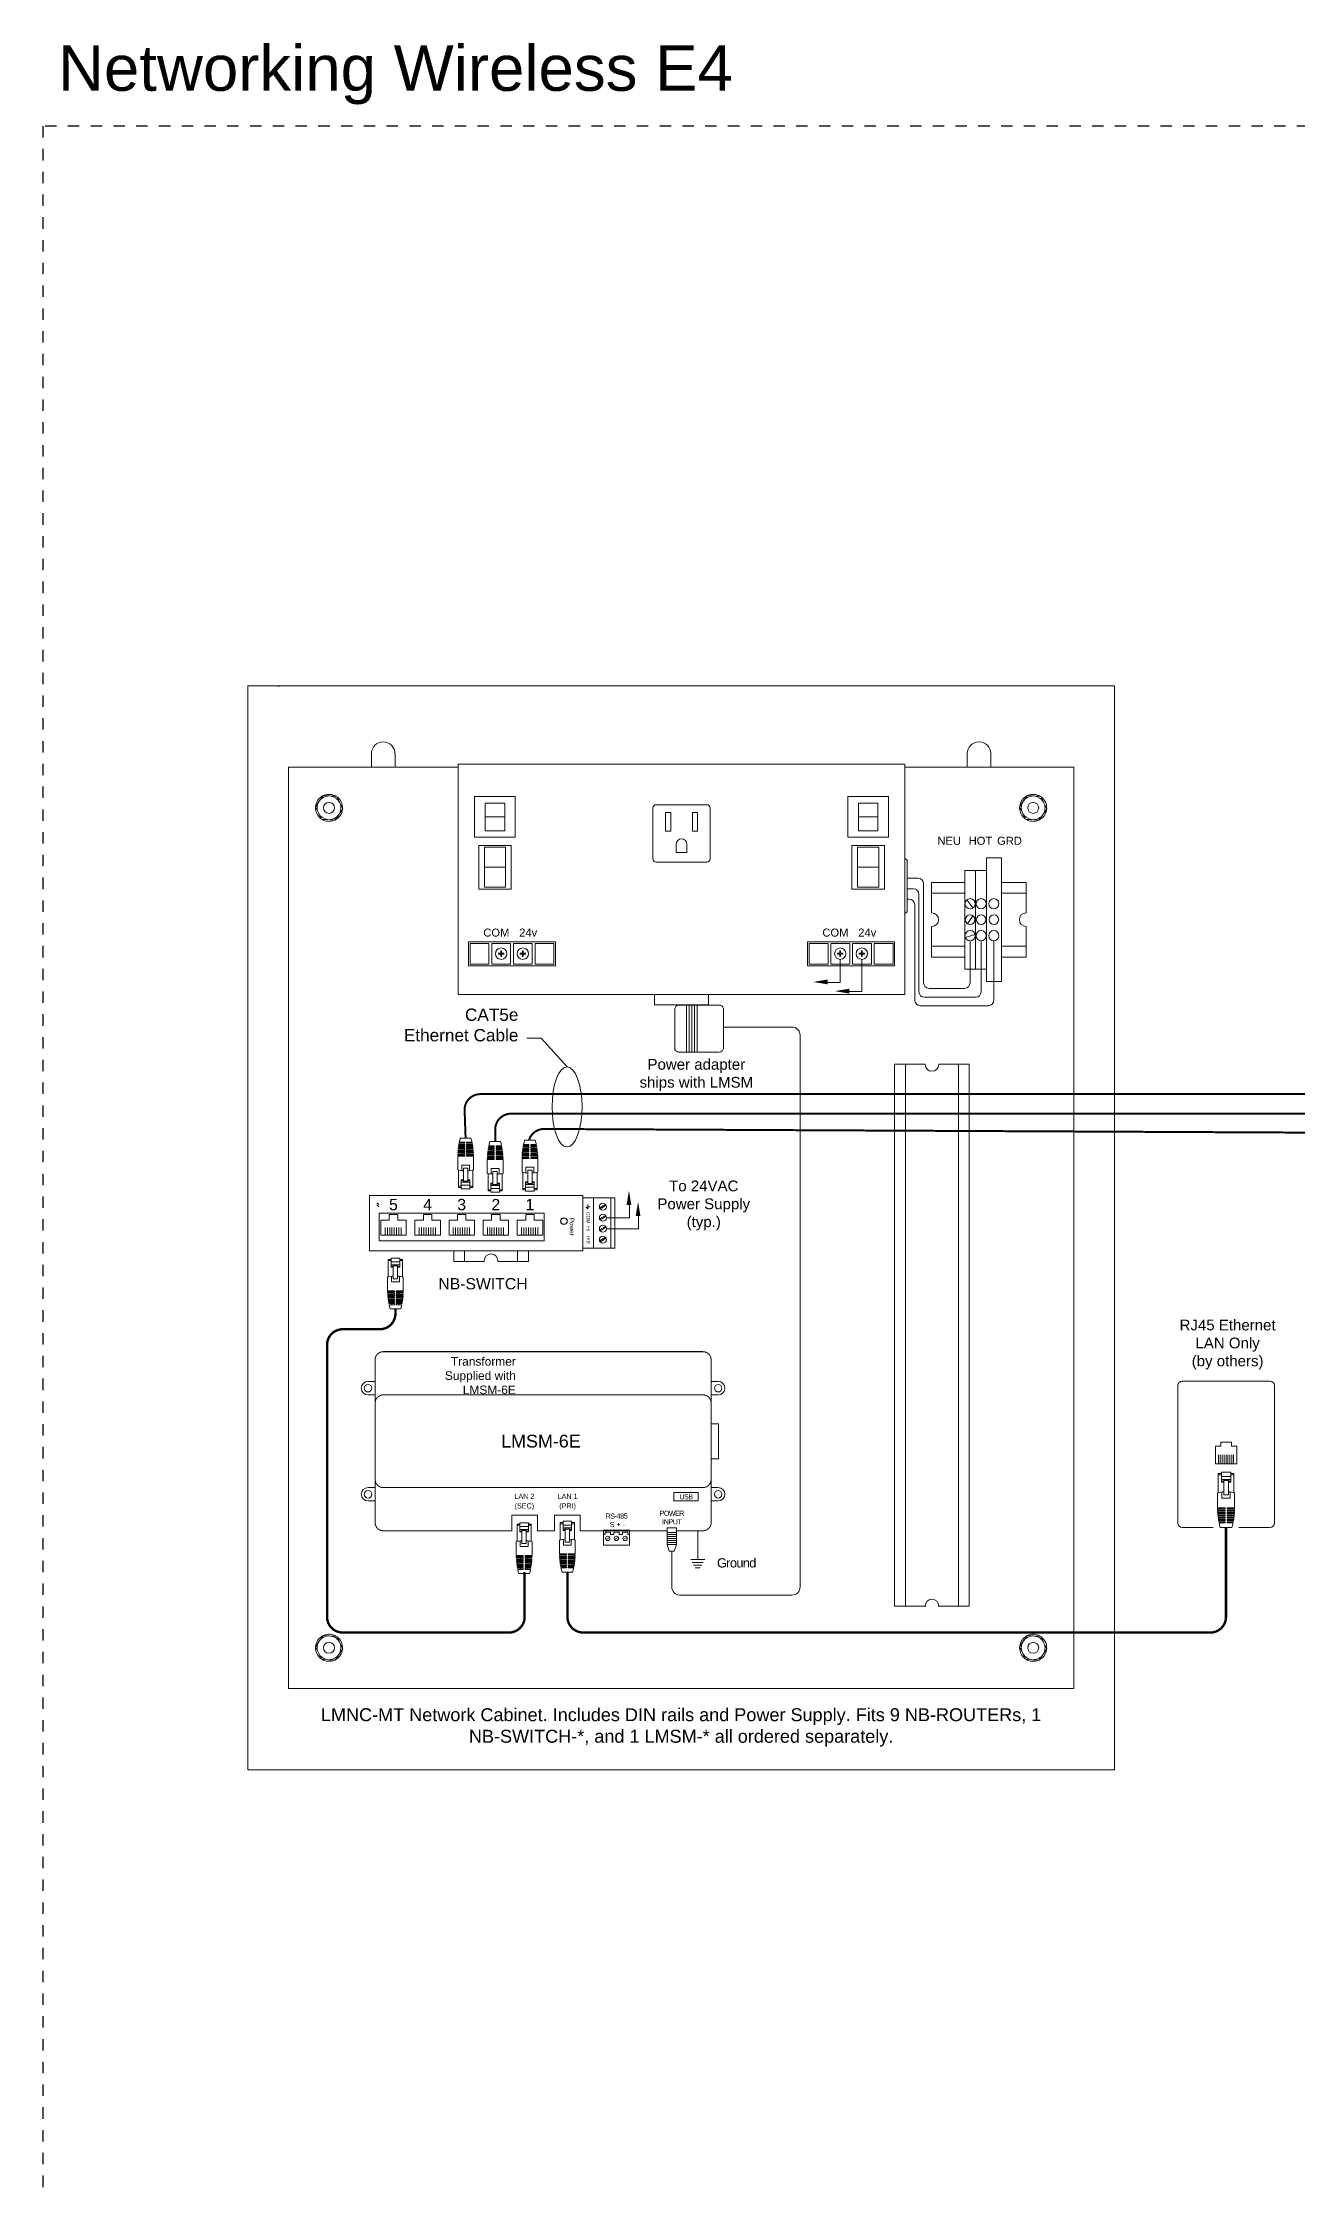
# Model space of a CAD drawing. Header units: inches. Extents: x -60 to 2005, y -577 to 104.
# Drawn here: x 688.56 to 716.12, y -241.72 to -194.7 of the extents above; entities that cross this region are included whole.
import ezdxf

# ---------------------------------------------------------------- set-up
doc = ezdxf.new("R2010")
doc.units = ezdxf.units.IN
doc.header["$MEASUREMENT"] = 0
doc.linetypes.add('Demo', pattern=[0.5, 0.25, -0.25])
doc.linetypes.add('SLD-Solid', pattern=[0])
doc.layers.get('0').update_dxf_attribs({"lineweight": 5})
for name, color, linetype, lineweight in [('PANEL', 7, 'Continuous', 0), ('WATTSTOPPER', 160, 'Continuous', 5), ('WS_DETAIL', 7, 'Continuous', 5), ('WS_LowVoltage', 6, 'Continuous', 5)]:
    doc.layers.add(name, color=color, linetype=linetype, lineweight=lineweight)
doc.layers.add('PS Borders', color=40, linetype='Demo', lineweight=5, plot=False)
doc.styles.add('ARIAL', font='arial.ttf')

# ---------------------------------------------------------------- blocks, each defined once
blk = doc.blocks.new('A$C756910A1')
at = {"layer": 'WS_DETAIL'}
for p, q in [((0.15, 6.6), (0.15, 10.17)), ((0.15, 10.17), (0.73, 10.17)), ((0.73, 9.92), (0.15, 9.92)), ((0.73, 10.43), (0.73, 8.56)), ((0.73, 10.43), (2.51, 10.43)), ((2.51, 9.66), (0.73, 9.66)), ((2.51, 9.06), (0.73, 9.06)), ((0.73, 8.74), (1.17, 8.74)), ((0.73, 8.56), (1.17, 8.56)), ((1.17, 6.17), (1.17, 9.06)), ((1.17, 8.85), (2.06, 8.85)), ((2.06, 6.17), (2.06, 9.06)), ((2.06, 8.74), (2.51, 8.74)), ((2.51, 8.56), (2.06, 8.56)), ((2.51, 10.43), (2.51, 8.56)), ((3.08, 10.17), (2.51, 10.17)), ((3.08, 9.92), (2.51, 9.92)), ((3.08, 6.6), (3.08, 10.17)), ((0, 6.56), (0, 3.73)), ((0.81, 6.7), (0.81, 5.55)), ((0.81, 5.55), (2.42, 5.55)), ((1.17, 6.17), (2.06, 6.17)), ((2.42, 6.7), (2.42, 5.55)), ((3.23, 6.56), (3.23, 3.73)), ((0, 3.73), (1.43, 3.73)), ((0, 3.51), (1.43, 3.51)), ((0.01, 3.29), (1.43, 3.29)), ((0.02, 3.06), (1.43, 3.06)), ((0.03, 2.84), (1.43, 2.84)), ((0.05, 2.62), (1.43, 2.62)), ((0.07, 2.4), (1.43, 2.4)), ((0.09, 2.18), (1.43, 2.18)), ((0.12, 1.96), (1.43, 1.96)), ((0.15, 1.74), (1.43, 1.74)), ((0.18, 1.52), (1.43, 1.52)), ((0.22, 1.3), (1.43, 1.3)), ((0.26, 1.08), (1.43, 1.08)), ((0.31, 0.86), (1.43, 0.86)), ((0.89, 3.73), (0.89, 3.51)), ((0.89, 3.29), (0.89, 3.06)), ((0.89, 2.84), (0.89, 2.62)), ((0.89, 2.4), (0.89, 2.18)), ((0.89, 1.96), (0.89, 1.74)), ((0.89, 1.52), (0.89, 1.3)), ((0.89, 1.08), (0.89, 0.86)), ((1.43, 3.51), (1.43, 3.73)), ((1.43, 3.06), (1.43, 3.29)), ((1.43, 2.62), (1.43, 2.84)), ((1.43, 2.18), (1.43, 2.4)), ((1.43, 1.74), (1.43, 1.96)), ((1.43, 1.3), (1.43, 1.52)), ((1.43, 0.86), (1.43, 1.08)), ((1.8, 3.73), (3.23, 3.73)), ((1.8, 3.51), (1.8, 3.73)), ((1.8, 3.51), (3.23, 3.51)), ((1.8, 3.29), (3.23, 3.29)), ((1.8, 3.06), (1.8, 3.29)), ((1.8, 3.06), (3.22, 3.06)), ((1.8, 2.84), (3.2, 2.84)), ((1.8, 2.62), (1.8, 2.84)), ((1.8, 2.62), (3.19, 2.62)), ((1.8, 2.4), (3.17, 2.4)), ((1.8, 2.18), (1.8, 2.4)), ((1.8, 2.18), (3.14, 2.18)), ((1.8, 1.96), (3.12, 1.96)), ((1.8, 1.74), (1.8, 1.96)), ((1.8, 1.74), (3.09, 1.74)), ((1.8, 1.52), (3.05, 1.52)), ((1.8, 1.3), (1.8, 1.52)), ((1.8, 1.3), (3.01, 1.3)), ((1.8, 1.08), (2.97, 1.08)), ((1.8, 0.86), (1.8, 1.08)), ((1.8, 0.86), (2.92, 0.86)), ((2.34, 3.73), (2.34, 3.51)), ((2.34, 3.29), (2.34, 3.06)), ((2.34, 2.84), (2.34, 2.62)), ((2.34, 2.4), (2.34, 2.18)), ((2.34, 1.96), (2.34, 1.74)), ((2.34, 1.52), (2.34, 1.3)), ((2.34, 1.08), (2.34, 0.86)), ((2.69, 0), (0.52, 0))]:
    blk.add_line(p, q, dxfattribs=at)
for centre, radius, start, end in [((1.62, -0.58), 7.33, 93.502, 102.7411), ((1.62, -0.58), 7.33, 77.2589, 86.498), ((13.49, 3.73), 13.49, 180.937, 181.8742), ((13.49, 3.73), 13.49, 182.8119, 183.7504), ((13.49, 3.73), 13.49, 184.6899, 185.6307), ((13.49, 3.73), 13.49, 186.573, 187.5171), ((13.49, 3.73), 13.49, 188.4632, 189.4117), ((13.49, 3.73), 13.49, 190.3627, 191.3167), ((13.49, 3.73), 13.49, 192.2739, 196.0379), ((-10.25, 3.73), 13.49, 343.9621, 347.7261), ((-10.25, 3.73), 13.49, 348.6833, 349.6373), ((-10.25, 3.73), 13.49, 350.5883, 351.5368), ((-10.25, 3.73), 13.49, 352.4829, 353.427), ((-10.25, 3.73), 13.49, 354.3693, 355.3101), ((-10.25, 3.73), 13.49, 356.2496, 357.1881), ((-10.25, 3.73), 13.49, 358.1258, 359.063)]:
    blk.add_arc(centre, radius, start, end, dxfattribs=at)
blk = doc.blocks.new('A$C668E45B7')
for p, q in [((0, 0.372), (0, 0)), ((0.307, 0.372), (0, 0.372)), ((0.307, 0.372), (0, 0.372)), ((0, 0.318), (0.155, 0.318)), ((0, 0.285), (0.155, 0.285)), ((0, 0.252), (0.155, 0.252)), ((0, 0.219), (0.155, 0.219)), ((0, 0.186), (0.155, 0.186)), ((0, 0.153), (0.155, 0.153)), ((0, 0.119), (0.155, 0.119)), ((0, 0.086), (0.155, 0.086)), ((0, 0.053), (0.155, 0.053)), ((0.307, 0.279), (0.307, 0.372)), ((0.307, 0.279), (0.372, 0.279)), ((0.307, 0.279), (0.372, 0.279)), ((0.307, 0), (0.307, 0.093)), ((0.372, 0.093), (0.307, 0.093)), ((0.372, 0.093), (0.307, 0.093)), ((0.372, 0.279), (0.372, 0.093)), ((0.372, 0.279), (0.372, 0.093)), ((0.307, 0), (0, 0))]:
    blk.add_line(p, q)
blk = doc.blocks.new('A$C6FC61A6A')
for p, q in [((1.29, 2.45), (0, 2.45)), ((1.29, 0), (0, 0))]:
    blk.add_line(p, q)
blk.add_circle((1.29, 1.23), 0.691)
blk.add_arc((1.29, 1.23), 1.23, 270, 90)
blk = doc.blocks.new('NB-SWITCH Horz')
at = {"color": 7, "linetype": 'SLD-Solid', "lineweight": 15}
for p, q in [((0, 9.74), (0, 0)), ((37.48, 9.74), (0, 9.74)), ((37.48, 0), (37.48, 9.74)), ((37.48, 0.47), (37.48, 9.28)), ((1.99, 2.76), (1.99, 5.38)), ((1.99, 5.38), (3.48, 5.38)), ((3.48, 5.38), (3.48, 6.4)), ((3.48, 6.4), (4.98, 6.4)), ((4.98, 6.4), (4.98, 5.38)), ((4.98, 5.38), (6.47, 5.38)), ((6.47, 5.38), (6.47, 2.76)), ((7.99, 2.76), (7.99, 5.38)), ((7.99, 5.38), (9.48, 5.38)), ((9.48, 5.38), (9.48, 6.4)), ((9.48, 6.4), (10.98, 6.4)), ((10.98, 6.4), (10.98, 5.38)), ((10.98, 5.38), (12.47, 5.38)), ((12.47, 5.38), (12.47, 2.76)), ((13.99, 2.76), (13.99, 5.38)), ((13.99, 5.38), (15.48, 5.38)), ((15.48, 5.38), (15.48, 6.4)), ((15.48, 6.4), (16.97, 6.4)), ((16.97, 6.4), (16.97, 5.38)), ((16.97, 5.38), (18.46, 5.38)), ((18.46, 5.38), (18.46, 2.76)), ((19.98, 2.76), (19.98, 5.38)), ((19.98, 5.38), (21.47, 5.38)), ((21.47, 5.38), (21.47, 6.4)), ((21.47, 6.4), (22.97, 6.4)), ((22.97, 6.4), (22.97, 5.38)), ((22.97, 5.38), (24.46, 5.38)), ((24.46, 5.38), (24.46, 2.76)), ((25.98, 2.76), (25.98, 5.38)), ((25.98, 5.38), (27.47, 5.38)), ((27.47, 5.38), (27.47, 6.4)), ((27.47, 6.4), (28.97, 6.4)), ((28.97, 6.4), (28.97, 5.38)), ((28.97, 5.38), (30.46, 5.38)), ((30.46, 5.38), (30.46, 2.76)), ((0, 0), (37.48, 0)), ((6.47, 2.76), (1.99, 2.76)), ((12.47, 2.76), (7.99, 2.76)), ((18.46, 2.76), (13.99, 2.76)), ((24.46, 2.76), (19.98, 2.76)), ((30.46, 2.76), (25.98, 2.76))]:
    blk.add_line(p, q, dxfattribs=at)
for p, q in [((1.63, 8.13), (1.29, 8.47)), ((1.63, 7.76), (1.29, 8.1)), ((37.48, 9.3), (43.14, 9.3)), ((38.36, 7.39), (38.02, 7.73)), ((38.36, 8.13), (38.36, 7.39)), ((38.36, 7.76), (38.82, 7.76)), ((39.36, 9.3), (39.36, 0.44)), ((41.49, 8.17), (40.45, 7.53)), ((41.59, 8.02), (40.55, 7.37)), ((42.44, 9.3), (42.44, 0.44)), ((43.14, 9.3), (43.14, 0.44)), ((2.74, 2.76), (2.74, 4.13)), ((3.15, 2.76), (3.15, 4.13)), ((3.56, 2.76), (3.56, 4.13)), ((3.96, 2.76), (3.96, 4.13)), ((4.37, 2.76), (4.37, 4.13)), ((4.78, 2.76), (4.78, 4.13)), ((5.18, 2.76), (5.18, 4.13)), ((5.59, 2.76), (5.59, 4.13)), ((8.74, 2.76), (8.74, 4.13)), ((9.15, 2.76), (9.15, 4.13)), ((9.55, 2.76), (9.55, 4.13)), ((9.96, 2.76), (9.96, 4.13)), ((10.37, 2.76), (10.37, 4.13)), ((10.77, 2.76), (10.77, 4.13)), ((11.18, 2.76), (11.18, 4.13)), ((11.59, 2.76), (11.59, 4.13)), ((14.73, 2.76), (14.73, 4.13)), ((15.14, 2.76), (15.14, 4.13)), ((15.55, 2.76), (15.55, 4.13)), ((15.96, 2.76), (15.96, 4.13)), ((16.36, 2.76), (16.36, 4.13)), ((16.77, 2.76), (16.77, 4.13)), ((17.18, 2.76), (17.18, 4.13)), ((17.58, 2.76), (17.58, 4.13)), ((20.73, 2.76), (20.73, 4.13)), ((21.14, 2.76), (21.14, 4.13)), ((21.54, 2.76), (21.54, 4.13)), ((21.95, 2.76), (21.95, 4.13)), ((22.36, 2.76), (22.36, 4.13)), ((22.77, 2.76), (22.77, 4.13)), ((23.17, 2.76), (23.17, 4.13)), ((23.58, 2.76), (23.58, 4.13)), ((26.73, 2.76), (26.73, 4.13)), ((27.13, 2.76), (27.13, 4.13)), ((27.54, 2.76), (27.54, 4.13)), ((27.95, 2.76), (27.95, 4.13)), ((28.36, 2.76), (28.36, 4.13)), ((28.76, 2.76), (28.76, 4.13)), ((29.17, 2.76), (29.17, 4.13)), ((29.58, 2.76), (29.58, 4.13)), ((41.49, 6.25), (40.45, 5.61)), ((41.49, 4.32), (40.45, 3.68)), ((41.59, 6.09), (40.55, 5.44)), ((41.59, 4.17), (40.55, 3.52)), ((37.48, 0.47), (43.14, 0.47)), ((41.49, 2.4), (40.45, 1.76)), ((41.59, 2.24), (40.55, 1.59))]:
    blk.add_line(p, q)
blk.add_lwpolyline([(1.72, 6.61), (30.73, 6.61), (30.73, 1.77), (1.72, 1.77)], close=True)
for centre in [(41.03, 7.76), (41.03, 5.83), (41.03, 3.91), (41.03, 1.98)]:
    blk.add_circle(centre, 0.617)
for radius in [0.6, 0.553]:
    blk.add_circle((34.18, 5.23), radius, dxfattribs=at)
at = {"attachment_point": 5, "style": 'ARIAL'}
for s, width, insert, char_height in [('5', 1.0609, (4.22, 8.13), 2), ('4', 1.0609, (10.22, 8.13), 2), ('3', 1.0609, (16.21, 8.13), 2), ('2', 1.0609, (22.21, 8.13), 2), ('1', 1.0609, (28.2, 8.13), 2), ('NB-SWITCH', 11.7813, (19.96, -5.77), 1.981)]:
    blk.add_mtext_dynamic_manual_height_columns(s, width=width, gutter_width=1, heights=[0], dxfattribs=dict(at, insert=insert, char_height=char_height))
at = {"rotation": 270, "style": 'ARIAL'}
for s, width, heights, insert, char_height, attachment_point in [('\\pi-2.1321;Power', 0.9353, [0], (36, 3.68), 0.7924, 1), ('COM', 1.9772, [0], (38.44, 5.83), 0.619, 5), ('HI', 1.5163, [0.827], (38.44, 3.91), 0.619, 5), ('HIB', 1.5163, [0.827], (38.48, 1.98), 0.619, 5)]:
    blk.add_mtext_dynamic_manual_height_columns(s, width=width, gutter_width=1, heights=heights, dxfattribs=dict(at, insert=insert, char_height=char_height, attachment_point=attachment_point))
blk = doc.blocks.new('*U239')
blk.add_blockref('NB-SWITCH Horz', (0, 0))

msp = doc.modelspace()

# ---------------------------------------------------------------- linework, layer by layer
at = {"color": 7, "linetype": 'SLD-Solid', "lineweight": 15}
for p, q in [((693.068, -208.822), (693.068, -232.62)), ((693.068, -208.822), (693.249, -208.822)), ((693.249, -208.822), (693.699, -208.822)), ((693.747, -208.822), (693.699, -208.822)), ((711.429, -208.822), (693.747, -208.822)), ((693.747, -208.822), (693.747, -208.842)), ((711.476, -208.822), (711.429, -208.822)), ((711.476, -208.822), (711.926, -208.822)), ((712.107, -208.822), (711.926, -208.822)), ((712.107, -208.822), (712.107, -232.62)), ((693.961, -230.835), (693.961, -210.607)), ((693.961, -210.607), (697.689, -210.607)), ((695.784, -210.309), (695.784, -210.607)), ((696.303, -210.607), (696.303, -210.309)), ((697.689, -215.596), (697.689, -210.539)), ((697.795, -210.539), (697.689, -210.539)), ((707.505, -210.539), (697.795, -210.539)), ((707.505, -210.539), (707.4, -210.539)), ((707.505, -210.539), (707.505, -215.473)), ((707.505, -210.607), (711.214, -210.607)), ((708.873, -210.309), (708.873, -210.607)), ((709.391, -210.607), (709.391, -210.309)), ((711.214, -210.607), (711.214, -230.835)), ((694.556, -211.499), (694.556, -211.484)), ((694.89, -211.241), (694.855, -211.238)), ((695.095, -211.403), (695.08, -211.371)), ((698.944, -211.253), (698.052, -211.253)), ((698.052, -211.253), (698.052, -212.145)), ((698.712, -211.395), (698.284, -211.395)), ((698.284, -211.395), (698.284, -211.699)), ((698.712, -211.395), (698.712, -211.699)), ((698.944, -212.145), (698.944, -211.253)), ((701.966, -211.502), (701.966, -212.621)), ((703.156, -211.431), (702.038, -211.431)), ((703.228, -212.621), (703.228, -211.502)), ((706.25, -212.145), (706.25, -211.253)), ((706.25, -211.253), (707.143, -211.253)), ((706.482, -211.395), (706.91, -211.395)), ((706.482, -211.395), (706.482, -211.699)), ((706.91, -211.395), (706.91, -211.699)), ((707.143, -211.253), (707.143, -212.145)), ((710.024, -211.499), (710.025, -211.484)), ((710.359, -211.241), (710.324, -211.238)), ((710.564, -211.403), (710.549, -211.371)), ((694.611, -211.595), (694.626, -211.627)), ((694.816, -211.757), (694.851, -211.76)), ((698.712, -211.699), (698.284, -211.699)), ((698.284, -211.699), (698.284, -211.934)), ((698.284, -211.934), (698.284, -212.002)), ((698.712, -212.002), (698.284, -212.002)), ((698.712, -211.699), (698.712, -211.934)), ((698.712, -211.934), (698.712, -212.002)), ((702.359, -211.598), (702.246, -211.598)), ((702.246, -211.598), (702.246, -212.014)), ((702.246, -212.014), (702.359, -212.014)), ((702.359, -212.014), (702.359, -211.598)), ((702.948, -211.598), (702.835, -211.598)), ((702.835, -211.598), (702.835, -212.014)), ((702.835, -212.014), (702.948, -212.014)), ((702.948, -212.014), (702.948, -211.598)), ((706.482, -211.699), (706.91, -211.699)), ((706.482, -211.699), (706.482, -211.934)), ((706.482, -211.934), (706.482, -212.002)), ((706.482, -212.002), (706.91, -212.002)), ((706.91, -211.699), (706.91, -211.934)), ((706.91, -211.934), (706.91, -212.002)), ((710.08, -211.595), (710.095, -211.627)), ((710.285, -211.757), (710.32, -211.76)), ((698.052, -212.145), (698.944, -212.145)), ((698.141, -212.324), (698.141, -213.287)), ((698.855, -212.324), (698.141, -212.324)), ((698.73, -212.359), (698.266, -212.359)), ((698.266, -212.442), (698.266, -212.359)), ((698.266, -212.805), (698.266, -212.442)), ((698.73, -212.442), (698.73, -212.359)), ((698.73, -212.805), (698.73, -212.442)), ((698.855, -213.287), (698.855, -212.324)), ((702.478, -212.3), (702.478, -212.478)), ((702.478, -212.478), (702.716, -212.478)), ((702.716, -212.478), (702.716, -212.3)), ((707.143, -212.145), (706.25, -212.145)), ((706.339, -213.287), (706.339, -212.324)), ((706.339, -212.324), (707.053, -212.324)), ((706.464, -212.442), (706.464, -212.359)), ((706.464, -212.359), (706.928, -212.359)), ((706.464, -212.805), (706.464, -212.442)), ((706.928, -212.442), (706.928, -212.359)), ((706.928, -212.805), (706.928, -212.442)), ((707.053, -212.324), (707.053, -213.287)), ((698.73, -212.805), (698.266, -212.805)), ((698.266, -213.24), (698.266, -212.805)), ((698.73, -213.24), (698.73, -212.805)), ((702.038, -212.692), (703.156, -212.692)), ((706.464, -212.805), (706.928, -212.805)), ((706.464, -213.24), (706.464, -212.805)), ((706.928, -213.24), (706.928, -212.805)), ((707.517, -212.621), (707.505, -212.621)), ((707.553, -212.657), (707.553, -213.775)), ((708.817, -215.042), (708.817, -212.873)), ((708.817, -212.873), (709.056, -212.873)), ((709.056, -212.873), (709.295, -212.873)), ((709.056, -212.873), (709.056, -215.042)), ((709.295, -212.6), (709.459, -212.6)), ((709.295, -213.394), (709.295, -212.6)), ((709.295, -215.042), (709.295, -212.873)), ((709.623, -212.6), (709.459, -212.6)), ((709.623, -212.6), (709.623, -215.242)), ((698.141, -213.287), (698.855, -213.287)), ((698.73, -213.24), (698.266, -213.24)), ((707.053, -213.287), (706.339, -213.287)), ((706.464, -213.24), (706.928, -213.24)), ((708.085, -213.253), (708.085, -213.135)), ((708.817, -213.135), (708.085, -213.135)), ((708.085, -213.374), (708.085, -213.253)), ((708.085, -213.443), (708.085, -213.374)), ((708.817, -213.374), (708.085, -213.374)), ((708.085, -213.806), (708.085, -213.443)), ((708.817, -213.202), (708.817, -213.179)), ((709.295, -214.393), (709.295, -213.394)), ((710.167, -213.135), (709.623, -213.135)), ((710.167, -213.374), (709.623, -213.374)), ((710.167, -213.253), (710.167, -213.135)), ((710.167, -213.374), (710.167, -213.253)), ((710.167, -213.443), (710.167, -213.374)), ((710.167, -213.806), (710.167, -213.443)), ((707.505, -213.811), (707.517, -213.811)), ((708.085, -213.806), (708.094, -213.806)), ((708.999, -213.697), (708.864, -213.517)), ((708.997, -213.869), (708.882, -214.045)), ((708.085, -214.467), (708.085, -214.104)), ((708.094, -214.104), (708.085, -214.104)), ((709.045, -214.277), (708.83, -214.344)), ((709.295, -215.313), (709.295, -214.393)), ((710.167, -214.467), (710.167, -214.104)), ((697.915, -214.442), (697.915, -214.965)), ((699.831, -214.442), (697.915, -214.442)), ((697.951, -214.477), (697.951, -214.929)), ((698.367, -214.477), (697.951, -214.477)), ((698.367, -214.477), (698.367, -214.929)), ((698.427, -214.477), (698.427, -214.549)), ((698.843, -214.477), (698.427, -214.477)), ((698.427, -214.549), (698.427, -214.929)), ((698.626, -214.692), (698.575, -214.692)), ((698.575, -214.692), (698.575, -214.71)), ((698.575, -214.71), (698.626, -214.71)), ((698.644, -214.641), (698.626, -214.641)), ((698.626, -214.641), (698.626, -214.692)), ((698.626, -214.71), (698.626, -214.76)), ((698.626, -214.76), (698.644, -214.76)), ((698.644, -214.692), (698.644, -214.641)), ((698.694, -214.692), (698.644, -214.692)), ((698.644, -214.71), (698.694, -214.71)), ((698.644, -214.76), (698.644, -214.71)), ((698.694, -214.71), (698.694, -214.692)), ((698.843, -214.477), (698.843, -214.858)), ((698.843, -214.858), (698.843, -214.929)), ((698.902, -214.477), (698.902, -214.929)), ((699.319, -214.477), (698.902, -214.477)), ((699.102, -214.692), (699.051, -214.692)), ((699.051, -214.692), (699.051, -214.71)), ((699.051, -214.71), (699.102, -214.71)), ((699.102, -214.641), (699.102, -214.692)), ((699.12, -214.641), (699.102, -214.641)), ((699.102, -214.71), (699.102, -214.76)), ((699.102, -214.76), (699.12, -214.76)), ((699.12, -214.692), (699.12, -214.641)), ((699.17, -214.692), (699.12, -214.692)), ((699.12, -214.76), (699.12, -214.71)), ((699.12, -214.71), (699.17, -214.71)), ((699.17, -214.71), (699.17, -214.692)), ((699.319, -214.477), (699.319, -214.929)), ((699.319, -214.477), (699.319, -214.549)), ((699.795, -214.477), (699.378, -214.477)), ((699.378, -214.477), (699.378, -214.929)), ((699.795, -214.929), (699.795, -214.477)), ((699.831, -214.965), (699.831, -214.442)), ((705.364, -214.965), (705.364, -214.442)), ((705.364, -214.442), (705.364, -214.965)), ((707.279, -214.442), (705.364, -214.442)), ((705.399, -214.477), (705.399, -214.929)), ((705.816, -214.477), (705.399, -214.477)), ((705.816, -214.477), (705.816, -214.929)), ((705.875, -214.477), (705.875, -214.549)), ((706.292, -214.477), (705.875, -214.477)), ((705.875, -214.549), (705.875, -214.929)), ((706.075, -214.692), (706.024, -214.692)), ((706.024, -214.692), (706.024, -214.71)), ((706.024, -214.71), (706.075, -214.71)), ((706.092, -214.641), (706.075, -214.641)), ((706.075, -214.641), (706.075, -214.692)), ((706.075, -214.71), (706.075, -214.76)), ((706.075, -214.76), (706.092, -214.76)), ((706.092, -214.692), (706.092, -214.641)), ((706.143, -214.692), (706.092, -214.692)), ((706.092, -214.71), (706.143, -214.71)), ((706.092, -214.76), (706.092, -214.71)), ((706.143, -214.71), (706.143, -214.692)), ((706.292, -214.477), (706.292, -214.858)), ((706.292, -214.858), (706.292, -214.929)), ((706.351, -214.477), (706.351, -214.929)), ((706.768, -214.477), (706.351, -214.477)), ((706.551, -214.692), (706.5, -214.692)), ((706.5, -214.692), (706.5, -214.71)), ((706.5, -214.71), (706.551, -214.71)), ((706.551, -214.641), (706.551, -214.692)), ((706.568, -214.641), (706.551, -214.641)), ((706.551, -214.71), (706.551, -214.76)), ((706.551, -214.76), (706.568, -214.76)), ((706.568, -214.692), (706.568, -214.641)), ((706.619, -214.692), (706.568, -214.692)), ((706.568, -214.76), (706.568, -214.71)), ((706.568, -214.71), (706.619, -214.71)), ((706.619, -214.71), (706.619, -214.692)), ((706.768, -214.477), (706.768, -214.929)), ((706.768, -214.477), (706.768, -214.549)), ((707.244, -214.477), (706.827, -214.477)), ((706.827, -214.477), (706.827, -214.929)), ((707.244, -214.929), (707.244, -214.477)), ((707.279, -214.965), (707.279, -214.442)), ((708.085, -214.536), (708.085, -214.467)), ((708.085, -214.657), (708.085, -214.536)), ((708.817, -214.536), (708.085, -214.536)), ((708.085, -214.775), (708.085, -214.657)), ((708.817, -214.775), (708.085, -214.775)), ((710.167, -214.536), (709.623, -214.536)), ((710.167, -214.775), (709.623, -214.775)), ((710.167, -214.536), (710.167, -214.467)), ((710.167, -214.657), (710.167, -214.536)), ((710.167, -214.775), (710.167, -214.657)), ((697.915, -214.965), (698.615, -214.965)), ((697.951, -214.929), (698.367, -214.929)), ((698.427, -214.929), (698.843, -214.929)), ((698.615, -214.965), (699.086, -214.965)), ((698.615, -214.965), (699.831, -214.965)), ((698.902, -214.929), (699.086, -214.929)), ((698.902, -214.929), (699.319, -214.929)), ((699.378, -214.929), (699.795, -214.929)), ((705.364, -214.965), (706.064, -214.965)), ((705.399, -214.929), (705.816, -214.929)), ((705.875, -214.929), (706.292, -214.929)), ((706.064, -214.965), (706.534, -214.965)), ((706.064, -214.965), (707.279, -214.965)), ((706.351, -214.929), (706.535, -214.929)), ((706.351, -214.929), (706.768, -214.929)), ((706.827, -214.929), (707.244, -214.929)), ((709.295, -215.042), (708.817, -215.042)), ((709.623, -215.313), (709.295, -215.313)), ((709.623, -215.242), (709.623, -215.313)), ((698.577, -215.596), (697.689, -215.596)), ((706.042, -215.596), (697.812, -215.596)), ((702.002, -215.822), (702.002, -215.596)), ((707.505, -215.596), (703.192, -215.596)), ((703.192, -215.596), (703.192, -215.822)), ((707.4, -215.596), (707.382, -215.596)), ((707.505, -215.473), (707.505, -215.49)), ((707.505, -215.49), (707.505, -215.596)), ((702.074, -215.822), (702.002, -215.822)), ((703.121, -215.822), (702.074, -215.822)), ((703.192, -215.822), (703.121, -215.822)), ((707.278, -217.595), (707.278, -217.126)), ((707.278, -217.126), (707.396, -217.126)), ((707.396, -217.126), (707.517, -217.126)), ((707.517, -217.595), (707.517, -217.126)), ((707.517, -217.126), (707.586, -217.126)), ((707.586, -217.126), (707.949, -217.126)), ((707.949, -217.126), (707.949, -217.135)), ((708.247, -217.126), (708.61, -217.126)), ((708.247, -217.135), (708.247, -217.126)), ((708.61, -217.126), (708.679, -217.126)), ((708.679, -217.595), (708.679, -217.126)), ((708.679, -217.126), (708.8, -217.126)), ((708.8, -217.126), (708.918, -217.126)), ((708.918, -217.595), (708.918, -217.126)), ((707.278, -218.813), (707.278, -217.595)), ((707.517, -218.813), (707.517, -217.595)), ((708.679, -218.813), (708.679, -217.595)), ((708.918, -218.813), (708.918, -217.595)), ((707.278, -220.031), (707.278, -218.813)), ((707.517, -220.031), (707.517, -218.813)), ((708.679, -220.031), (708.679, -218.813)), ((708.918, -220.031), (708.918, -218.813)), ((707.278, -221.249), (707.278, -220.031)), ((707.517, -221.249), (707.517, -220.031)), ((708.679, -221.249), (708.679, -220.031)), ((708.918, -221.249), (708.918, -220.031)), ((697.592, -221.228), (697.592, -221.458)), ((697.831, -221.228), (697.831, -221.458)), ((697.831, -221.228), (697.831, -221.458)), ((698.263, -221.444), (698.263, -221.458)), ((698.561, -221.458), (698.561, -221.444)), ((698.993, -221.228), (698.993, -221.458)), ((698.993, -221.228), (698.993, -221.458)), ((699.232, -221.228), (699.232, -221.458)), ((699.232, -221.228), (699.232, -221.458)), ((707.278, -222.467), (707.278, -221.249)), ((707.517, -222.467), (707.517, -221.249)), ((708.679, -222.467), (708.679, -221.249)), ((708.918, -222.467), (708.918, -221.249)), ((698.263, -221.458), (697.592, -221.458)), ((699.232, -221.458), (698.561, -221.458)), ((707.278, -223.685), (707.278, -222.467)), ((707.517, -223.685), (707.517, -222.467)), ((708.679, -223.685), (708.679, -222.467)), ((708.918, -223.685), (708.918, -222.467)), ((707.278, -224.903), (707.278, -223.685)), ((707.517, -224.903), (707.517, -223.685)), ((708.679, -224.903), (708.679, -223.685)), ((708.918, -224.903), (708.918, -223.685)), ((707.278, -226.121), (707.278, -224.903)), ((707.517, -226.121), (707.517, -224.903)), ((708.679, -226.121), (708.679, -224.903)), ((708.918, -226.121), (708.918, -224.903)), ((707.278, -227.339), (707.278, -226.121)), ((707.517, -227.339), (707.517, -226.121)), ((708.679, -227.339), (708.679, -226.121)), ((708.918, -227.339), (708.918, -226.121)), ((707.278, -228.557), (707.278, -227.339)), ((707.517, -228.557), (707.517, -227.339)), ((708.679, -228.557), (708.679, -227.339)), ((708.918, -228.557), (708.918, -227.339)), ((707.278, -229.025), (707.278, -228.557)), ((707.517, -229.025), (707.517, -228.557)), ((708.679, -229.025), (708.679, -228.557)), ((708.918, -229.025), (708.918, -228.557)), ((707.278, -229.025), (707.396, -229.025)), ((707.396, -229.025), (707.517, -229.025)), ((707.517, -229.025), (707.586, -229.025)), ((707.586, -229.025), (707.949, -229.025)), ((707.949, -229.025), (707.949, -229.039)), ((708.247, -229.025), (708.61, -229.025)), ((708.247, -229.039), (708.247, -229.025)), ((708.61, -229.025), (708.679, -229.025)), ((708.679, -229.025), (708.8, -229.025)), ((708.8, -229.025), (708.918, -229.025)), ((694.89, -229.684), (694.855, -229.682)), ((695.095, -229.846), (695.08, -229.814)), ((710.359, -229.684), (710.324, -229.682)), ((710.564, -229.846), (710.549, -229.814)), ((694.556, -229.942), (694.556, -229.927)), ((694.611, -230.039), (694.626, -230.07)), ((694.816, -230.2), (694.851, -230.203)), ((710.024, -229.942), (710.025, -229.927)), ((710.08, -230.039), (710.095, -230.07)), ((710.285, -230.2), (710.32, -230.203)), ((711.214, -230.835), (693.961, -230.835)), ((712.107, -232.62), (693.068, -232.62)), ((712.107, -232.62), (711.926, -232.62))]:
    msp.add_line(p, q, dxfattribs=at)
for p, q in [((707.553, -213.044), (707.794, -213.044)), ((707.553, -213.278), (707.693, -213.278)), ((707.813, -213.398), (707.813, -215.539)), ((707.914, -213.164), (707.914, -215.342)), ((707.553, -213.504), (707.599, -213.504)), ((707.719, -213.624), (707.719, -215.722)), ((708.936, -215.342), (708.936, -214.419)), ((709.178, -215.539), (709.178, -214.419)), ((709.459, -215.722), (709.459, -214.419)), ((707.933, -215.659), (709.057, -215.659)), ((708.035, -215.462), (708.816, -215.462)), ((702.703, -216.861), (702.703, -215.833)), ((702.763, -216.861), (702.763, -215.833)), ((702.822, -216.861), (702.822, -215.833)), ((702.881, -216.861), (702.881, -215.833)), ((702.941, -216.861), (702.941, -215.833)), ((707.84, -215.843), (709.339, -215.843)), ((703.522, -216.311), (705.021, -216.311)), ((705.2, -216.491), (705.2, -228.605)), ((701.453, -227.362), (700.882, -227.362)), ((700.882, -227.685), (700.882, -227.362)), ((700.919, -227.451), (700.882, -227.451)), ((700.919, -227.406), (700.919, -227.451)), ((701.034, -227.406), (700.919, -227.406)), ((701.014, -227.518), (700.935, -227.564)), ((701.034, -227.406), (701.034, -227.451)), ((701.11, -227.451), (701.034, -227.451)), ((701.11, -227.406), (701.11, -227.451)), ((701.225, -227.406), (701.11, -227.406)), ((701.204, -227.518), (701.126, -227.564)), ((701.225, -227.406), (701.225, -227.451)), ((701.3, -227.451), (701.225, -227.451)), ((701.3, -227.406), (701.3, -227.451)), ((701.415, -227.406), (701.3, -227.406)), ((701.395, -227.518), (701.316, -227.564)), ((701.415, -227.406), (701.415, -227.451)), ((701.453, -227.451), (701.415, -227.451)), ((701.453, -227.685), (701.453, -227.362)), ((702.485, -227.412), (702.278, -227.412)), ((702.485, -227.456), (702.278, -227.456)), ((702.485, -227.499), (702.278, -227.499)), ((702.485, -227.543), (702.278, -227.543)), ((702.952, -227.379), (702.952, -228.005)), ((700.882, -227.685), (701.453, -227.685)), ((702.485, -227.586), (702.278, -227.586)), ((702.485, -227.63), (702.278, -227.63)), ((702.278, -227.673), (702.327, -227.817)), ((702.436, -227.817), (702.327, -227.817)), ((702.381, -227.817), (702.381, -228.605)), ((702.436, -227.817), (702.485, -227.673)), ((702.798, -228.005), (703.105, -228.005)), ((702.832, -228.069), (703.072, -228.069)), ((702.86, -228.125), (703.043, -228.125)), ((702.895, -228.189), (703.009, -228.189)), ((702.561, -228.785), (705.021, -228.785))]:
    msp.add_line(p, q)
at = {"color": 7, "linetype": 'SLD-Solid', "lineweight": 15, "flags": 128}
for points in [[(694.638, -211.352), (694.615, -211.386), (694.554, -211.475)], [(694.554, -211.475), (694.582, -211.534), (694.611, -211.595)], [(694.723, -211.229), (694.701, -211.26), (694.67, -211.305), (694.638, -211.352)], [(694.855, -211.238), (694.789, -211.233), (694.723, -211.229)], [(695.023, -211.251), (694.958, -211.246), (694.89, -211.241)], [(695.08, -211.371), (695.052, -211.311), (695.023, -211.251)], [(695.068, -211.646), (695.1, -211.6), (695.132, -211.554), (695.153, -211.523)], [(695.153, -211.523), (695.125, -211.464), (695.095, -211.403)], [(710.107, -211.352), (710.083, -211.386), (710.022, -211.475)], [(710.022, -211.475), (710.051, -211.534), (710.08, -211.595)], [(710.191, -211.229), (710.17, -211.26), (710.139, -211.305), (710.107, -211.352)], [(710.324, -211.238), (710.257, -211.233), (710.191, -211.229)], [(710.491, -211.251), (710.426, -211.246), (710.359, -211.241)], [(710.549, -211.371), (710.52, -211.311), (710.491, -211.251)], [(710.537, -211.646), (710.569, -211.6), (710.6, -211.554), (710.621, -211.523)], [(710.621, -211.523), (710.593, -211.464), (710.564, -211.403)], [(694.626, -211.627), (694.655, -211.687), (694.684, -211.747)], [(694.684, -211.747), (694.749, -211.752), (694.816, -211.757)], [(694.851, -211.76), (694.918, -211.765), (694.984, -211.77)], [(694.984, -211.77), (695.045, -211.68), (695.068, -211.646)], [(710.095, -211.627), (710.124, -211.687), (710.152, -211.747)], [(710.152, -211.747), (710.218, -211.752), (710.285, -211.757)], [(710.32, -211.76), (710.386, -211.765), (710.453, -211.77)], [(710.453, -211.77), (710.514, -211.68), (710.537, -211.646)], [(694.638, -229.795), (694.615, -229.83), (694.554, -229.919)], [(694.723, -229.672), (694.701, -229.703), (694.67, -229.749), (694.638, -229.795)], [(694.855, -229.682), (694.789, -229.677), (694.723, -229.672)], [(695.023, -229.694), (694.958, -229.69), (694.89, -229.684)], [(695.08, -229.814), (695.052, -229.754), (695.023, -229.694)], [(695.153, -229.966), (695.125, -229.907), (695.095, -229.846)], [(710.107, -229.795), (710.083, -229.83), (710.022, -229.919)], [(710.191, -229.672), (710.17, -229.703), (710.139, -229.749), (710.107, -229.795)], [(710.324, -229.682), (710.257, -229.677), (710.191, -229.672)], [(710.491, -229.694), (710.426, -229.69), (710.359, -229.684)], [(710.549, -229.814), (710.52, -229.754), (710.491, -229.694)], [(710.621, -229.966), (710.593, -229.907), (710.564, -229.846)], [(694.554, -229.919), (694.582, -229.978), (694.611, -230.039)], [(694.626, -230.07), (694.655, -230.131), (694.684, -230.19)], [(694.684, -230.19), (694.749, -230.195), (694.816, -230.2)], [(694.851, -230.203), (694.918, -230.208), (694.984, -230.213)], [(694.984, -230.213), (695.045, -230.124), (695.068, -230.089)], [(695.068, -230.089), (695.1, -230.043), (695.132, -229.997), (695.153, -229.966)], [(710.022, -229.919), (710.051, -229.978), (710.08, -230.039)], [(710.095, -230.07), (710.124, -230.131), (710.152, -230.19)], [(710.152, -230.19), (710.218, -230.195), (710.285, -230.2)], [(710.32, -230.203), (710.386, -230.208), (710.453, -230.213)], [(710.453, -230.213), (710.514, -230.124), (710.537, -230.089)], [(710.537, -230.089), (710.569, -230.043), (710.6, -229.997), (710.621, -229.966)]]:
    msp.add_lwpolyline(points, dxfattribs=at)
msp.add_lwpolyline([(702.446, -216.766), (702.446, -215.927, -0.414214), (702.541, -215.833), (703.427, -215.833, -0.414214), (703.522, -215.927), (703.522, -216.766, -0.414214), (703.427, -216.861), (702.541, -216.861, -0.414214)], format="xyb", close=True)
at = {"const_width": 0.0225}
for points in [[(698.954, -223.44), (696.045, -223.44, 0.414214), (695.865, -223.619), (695.865, -227.192, 0.414214), (696.045, -227.372), (697.751, -227.372)], [(702.485, -227.372), (703.067, -227.372, 0.414214), (703.247, -227.192), (703.247, -223.619, 0.414214), (703.067, -223.44), (698.954, -223.44)], [(703.247, -224.568), (703.247, -224.568, 0.414214), (703.067, -224.388), (696.045, -224.388, 0.414214), (695.865, -224.568), (695.865, -224.568)], [(703.247, -226.244), (703.247, -226.244, -0.414214), (703.067, -226.424), (696.045, -226.424, -0.414214), (695.865, -226.244), (695.865, -226.244)]]:
    msp.add_lwpolyline(points, format="xyb", dxfattribs=at)
for points in [[(703.247, -225.021), (703.41, -225.021), (703.41, -225.791), (703.247, -225.791)], [(702.425, -226.531), (702.965, -226.531), (702.965, -226.718), (702.425, -226.718)], [(702.278, -227.305), (702.485, -227.305), (702.485, -227.673), (702.278, -227.673)]]:
    msp.add_lwpolyline(points, close=True)
for points in [[(697.751, -227.372), (698.867, -227.372), (698.867, -227.031), (699.434, -227.031), (699.434, -227.372), (699.804, -227.372), (699.804, -227.031), (700.371, -227.031), (700.371, -227.372), (701.453, -227.372)], [(701.453, -227.372), (702.278, -227.372)]]:
    msp.add_lwpolyline(points, dxfattribs=at)
at = {"color": 7, "linetype": 'SLD-Solid', "lineweight": 15}
for centre, radius in [((694.853, -211.499), 0.121), ((710.322, -211.499), 0.121), ((698.635, -214.701), 0.125), ((699.111, -214.701), 0.125), ((706.084, -214.701), 0.125), ((706.559, -214.701), 0.125), ((694.853, -229.942), 0.121), ((710.322, -229.942), 0.121)]:
    msp.add_circle(centre, radius, dxfattribs=at)
for centre in [(700.977, -227.541), (701.167, -227.541), (701.358, -227.541)]:
    msp.add_circle(centre, 0.0476)
for centre, radius, start, end in [((696.043, -210.309), 0.259, 0, 180), ((709.132, -210.309), 0.259, 0, 180), ((694.853, -211.499), 0.297, 180, 234.3722), ((694.853, -211.499), 0.297, 117.907, 173.342), ((694.853, -211.499), 0.261, 145.6439, 201.7223), ((694.853, -211.499), 0.261, 89.5656, 145.6439), ((694.853, -211.499), 0.297, 57.3556, 114.2505), ((694.853, -211.499), 0.261, 29.4161, 81.8717), ((694.853, -211.499), 0.297, 297.5977, 354.1112), ((694.853, -211.499), 0.297, 357.4795, 53.486), ((694.853, -211.499), 0.261, 325.6439, 21.7223), ((702.038, -211.502), 0.0714, 90, 180), ((703.156, -211.502), 0.0714, 0, 90), ((710.322, -211.499), 0.297, 180, 234.3722), ((710.322, -211.499), 0.297, 117.907, 173.342), ((710.322, -211.499), 0.261, 145.6439, 201.7223), ((710.322, -211.499), 0.261, 89.5656, 145.6439), ((710.322, -211.499), 0.297, 57.3556, 114.2505), ((710.322, -211.499), 0.261, 29.4161, 81.8717), ((710.322, -211.499), 0.297, 297.5977, 354.1112), ((710.322, -211.499), 0.297, 357.4795, 53.486), ((710.322, -211.499), 0.261, 325.6439, 21.7223), ((694.853, -211.499), 0.261, 209.4161, 261.8717), ((694.853, -211.499), 0.297, 237.5484, 293.6201), ((694.853, -211.499), 0.261, 269.5656, 325.6439), ((710.322, -211.499), 0.261, 209.4161, 261.8717), ((710.322, -211.499), 0.297, 237.5484, 293.6201), ((710.322, -211.499), 0.261, 269.5656, 325.6439), ((702.597, -212.3), 0.119, 0, 180), ((702.038, -212.621), 0.0714, 180, 270), ((703.156, -212.621), 0.0714, 270, 0), ((707.517, -212.657), 0.0357, 0, 90), ((707.517, -213.775), 0.0357, 270, 0), ((708.094, -213.955), 0.149, 270, 90), ((708.936, -213.604), 0.112, 90, 270), ((708.936, -213.955), 0.105, 90, 270), ((708.936, -213.604), 0.112, 270, 90), ((708.936, -213.955), 0.105, 270, 90), ((709.178, -213.604), 0.112, 90, 270), ((709.178, -213.955), 0.105, 90, 270), ((709.178, -213.604), 0.112, 270, 90), ((709.178, -213.955), 0.105, 270, 90), ((709.459, -213.604), 0.112, 90, 270), ((709.459, -213.955), 0.105, 90, 270), ((709.459, -213.604), 0.112, 270, 90), ((709.459, -213.955), 0.105, 270, 90), ((710.167, -213.955), 0.149, 90, 270), ((708.936, -214.306), 0.112, 90, 270), ((708.936, -214.306), 0.112, 270, 90), ((709.178, -214.306), 0.112, 90, 270), ((709.178, -214.306), 0.112, 270, 90), ((709.459, -214.306), 0.112, 90, 270), ((709.459, -214.306), 0.112, 270, 90), ((708.098, -217.135), 0.149, 180, 0), ((698.412, -221.444), 0.149, 0, 180), ((708.098, -229.025), 0.149, 0, 180), ((694.853, -229.942), 0.297, 117.907, 173.342), ((694.853, -229.942), 0.261, 145.6439, 201.7223), ((694.853, -229.942), 0.261, 89.5656, 145.6439), ((694.853, -229.942), 0.297, 57.3556, 114.2505), ((694.853, -229.942), 0.261, 29.4161, 81.8717), ((694.853, -229.942), 0.297, 357.4795, 53.486), ((694.853, -229.942), 0.261, 325.6439, 21.7223), ((710.322, -229.942), 0.297, 117.907, 173.342), ((710.322, -229.942), 0.261, 145.6439, 201.7223), ((710.322, -229.942), 0.261, 89.5656, 145.6439), ((710.322, -229.942), 0.297, 57.3556, 114.2505), ((710.322, -229.942), 0.261, 29.4161, 81.8717), ((710.322, -229.942), 0.297, 357.4795, 53.486), ((710.322, -229.942), 0.261, 325.6439, 21.7223), ((694.853, -229.942), 0.297, 180, 234.3722), ((694.853, -229.942), 0.261, 209.4161, 261.8717), ((694.853, -229.942), 0.297, 237.5484, 293.6201), ((694.853, -229.942), 0.261, 269.5656, 325.6439), ((694.853, -229.942), 0.297, 297.5977, 354.1112), ((710.322, -229.942), 0.297, 180, 234.3722), ((710.322, -229.942), 0.261, 209.4161, 261.8717), ((710.322, -229.942), 0.297, 237.5484, 293.6201), ((710.322, -229.942), 0.261, 269.5656, 325.6439), ((710.322, -229.942), 0.297, 297.5977, 354.1112)]:
    msp.add_arc(centre, radius, start, end, dxfattribs=at)
for centre, radius, start, end in [((707.693, -213.398), 0.12, 0, 90), ((707.794, -213.164), 0.12, 0, 90), ((707.599, -213.624), 0.12, 0, 90), ((708.035, -215.342), 0.12, 180, 270), ((708.816, -215.342), 0.12, 270, 0), ((707.84, -215.722), 0.12, 180, 270), ((707.933, -215.539), 0.12, 180, 270), ((709.057, -215.539), 0.12, 270, 0), ((709.339, -215.722), 0.12, 270, 0), ((705.021, -216.491), 0.18, 0, 90), ((702.561, -228.605), 0.18, 180, 270), ((705.021, -228.605), 0.18, 270, 0)]:
    msp.add_arc(centre, radius, start, end)
msp.add_ellipse((700.081, -218.066), major_axis=(0, 0.878), ratio=0.374962)
at = {"layer": 'PS Borders', "lineweight": -3}
msp.add_lwpolyline([(688.565, -265.525), (779.367, -265.525), (779.367, -196.532), (688.565, -196.532)], close=True, dxfattribs=at)
at = {"layer": 'WATTSTOPPER'}
for points, const_width in [([(697.853, -218.749), (697.853, -218.749), (697.831, -218.129, -0.414214), (698.175, -217.785), (718.89, -217.785, 0.414214), (719.234, -217.441), (719.234, -204.541, -0.414214), (719.578, -204.197), (724.147, -204.197, -0.414214), (724.49, -204.541), (724.49, -205.156)], 0.0437), ([(698.504, -218.825), (698.504, -218.825), (698.504, -218.559, -0.414214), (698.848, -218.215), (724.166, -218.215, -0.415521), (724.51, -218.561), (724.49, -222.912)], 0.0437), ([(699.245, -218.799), (699.245, -218.799, 0.414214), (699.245, -218.799), (699.245, -218.799, -0.335071), (699.576, -218.55), (718.876, -218.642, -0.414214), (719.22, -218.986), (719.22, -235.99, 0.414214), (719.22, -235.99), (719.22, -235.99)], 0.0437), ([(699.15, -228.279), (699.15, -229.263, -0.414214), (698.807, -229.607), (695.154, -229.607, -0.414214), (694.81, -229.263), (694.81, -223.29, -0.414214), (695.154, -222.947), (695.968, -222.947, 0.414214), (696.312, -222.603), (696.312, -222.501)], 0.0525), ([(700.089, -228.279), (700.089, -229.257, 0.414214), (700.439, -229.607), (714.215, -229.607, 0.414214), (714.558, -229.263), (714.558, -227.301)], 0.0525)]:
    msp.add_lwpolyline(points, format="xyb", dxfattribs=dict(at, const_width=const_width))
at = {"layer": 'WS_DETAIL', "linetype": 'Continuous'}
for p in [(699.197, -216.558), (700.081, -217.187)]:
    msp.add_line(p, (699.516, -216.558), dxfattribs=at)
at = {"layer": 'WS_DETAIL'}
for p, q in [((713.498, -227.204), (713.498, -224.186)), ((713.596, -224.087), (715.522, -224.087)), ((715.62, -224.186), (715.62, -227.204)), ((714.274, -227.302), (713.596, -227.302)), ((715.522, -227.302), (714.837, -227.302))]:
    msp.add_line(p, q, dxfattribs=at)
for centre, start, end in [((713.596, -224.186), 90, 180), ((715.522, -224.186), 0, 90), ((713.596, -227.204), 180, 270), ((715.522, -227.204), 270, 0)]:
    msp.add_arc(centre, 0.0984, start, end, dxfattribs=at)
at = {"layer": 'WS_LowVoltage'}
for p, q in [((706.084, -214.826), (706.082, -215.332)), ((706.559, -214.826), (706.558, -215.53)), ((706.082, -215.332), (705.804, -215.332)), ((706.558, -215.53), (706.149, -215.53)), ((700.945, -220.499), (701.451, -220.498)), ((701.451, -220.498), (701.451, -220.22)), ((701.649, -220.463), (701.649, -220.741)), ((700.945, -220.742), (701.649, -220.741))]:
    msp.add_line(p, q, dxfattribs=at)
for points in [[(705.804, -215.269), (705.489, -215.322), (705.804, -215.374)], [(706.28, -215.471), (705.965, -215.523), (706.28, -215.576)], [(701.389, -220.22), (701.441, -219.905), (701.494, -220.22)], [(701.59, -220.463), (701.642, -220.148), (701.695, -220.463)]]:
    msp.add_solid(points, dxfattribs=at)

# ---------------------------------------------------------------- block references
for name, p, xscale, yscale, zscale in [('*U239', (695.74, -221.228), 0.125, 0.125, 0.125), ('A$C6FC61A6A', (695.865, -226.718), -0.1200774529958534, 0.1200774529958534, 0.1200774529958534), ('A$C6FC61A6A', (703.247, -226.718), 0.1200774529958534, 0.1200774529958534, 0.1200774529958534)]:
    msp.add_blockref(name, p, dxfattribs=dict(xscale=xscale, yscale=yscale, zscale=zscale))
at = {"yscale": 0.1200774529958534, "zscale": 0.1200774529958534, "rotation": 180}
for p, xscale in [((695.865, -224.094), 0.1200774529958534), ((703.247, -224.094), -0.1200774529958534)]:
    msp.add_blockref('A$C6FC61A6A', p, dxfattribs=dict(at, xscale=xscale))
at = {"layer": 'WS_DETAIL'}
for name, p, xscale, yscale, zscale, rotation in [('A$C756910A1', (697.681, -218.749), -0.1067910763001763, 0.1067910763001763, 0.1067910763001763, 180), ('A$C756910A1', (698.33, -218.825), -0.1067910763001763, 0.1067910763001763, 0.1067910763001763, 180), ('A$C756910A1', (699.093, -218.799), -0.1067910763001763, 0.1067910763001763, 0.1067910763001763, 180), ('A$C668E45B7', (714.324, -225.9), -1.264777130612451, 1.264777130612451, 1.264777130612451, 270)]:
    msp.add_blockref(name, p, dxfattribs=dict(at, xscale=xscale, yscale=yscale, zscale=zscale, rotation=rotation))
for p, xscale, yscale, zscale in [((696.484, -222.501), -0.1067910763001763, 0.1067910763001763, 0.1067910763001763), ((714.371, -227.301), 0.1163218538678119, 0.1163218538678119, 0.1163218538678119), ((699.312, -228.312), -0.1067910763001763, 0.1067910763001763, 0.1067910763001763), ((700.261, -228.279), -0.1067910763001763, 0.1067910763001763, 0.1067910763001763)]:
    msp.add_blockref('A$C756910A1', p, dxfattribs=dict(at, xscale=xscale, yscale=yscale, zscale=zscale))

# ---------------------------------------------------------------- texts
at = {"lineweight": -3, "insert": (688.899, -194.755), "char_height": 1, "attachment_point": 1, "style": 'ARIAL'}
msp.add_mtext_dynamic_manual_height_columns('Networking Wireless E4', width=25.92219, gutter_width=1, heights=[0], dxfattribs=at)
at = {"linetype": 'Continuous', "insert": (698.956, -223.967), "char_height": 0.1875, "width": 2.50153, "attachment_point": 6, "style": 'ARIAL'}
msp.add_mtext('Transformer Supplied with LMSM-6E', dxfattribs=at)
at = {"style": 'ARIAL'}
for s, insert, char_height, width, attachment_point in [('LMSM-6E', (699.508, -225.406), 0.2812, 5.12131, 5), ('LAN 2', (699.145, -226.561), 0.1125, 3.71556, 2), ('LAN 1', (700.094, -226.561), 0.1125, 3.71556, 2), ('{\\T0.9;USB}', (702.695, -226.569), 0.11245, 3.71556, 2), ('(SEC)', (699.145, -226.77), 0.1125, 3.71556, 2), ('(PRI)', (700.094, -226.77), 0.1125, 3.71556, 2), ('{\\T0.9;RS-485}', (701.167, -226.993), 0.11245, 3.71556, 2), ('{\\T0.9;POWER\\PINPUT}', (702.381, -226.932), 0.11245, 3.71556, 2), ('S + -', (701.189, -227.18), 0.1125, 3.71556, 2), ('{\\T0.9;Ground}', (703.801, -227.976), 0.20242, 3.71556, 2), ('LMNC-MT Network Cabinet. Includes DIN rails and Power Supply. Fits 9 NB-ROUTERs, 1 NB-SWITCH-*, and 1 LMSM-* all ordered separately.', (702.588, -231.269), 0.283948, 16.25814, 2)]:
    msp.add_mtext(s, dxfattribs=dict(at, insert=insert, char_height=char_height, width=width, attachment_point=attachment_point))
at = {"layer": 'PANEL', "char_height": 0.1757, "width": 0.38374, "attachment_point": 2, "style": 'ARIAL'}
for s, insert in [('NEU', (708.477, -212.134)), ('HOT', (709.164, -212.134)), ('GRD', (709.802, -212.134)), ('COM', (698.529, -214.15)), ('24v', (699.228, -214.15)), ('COM', (705.977, -214.15)), ('24v', (706.677, -214.15))]:
    msp.add_mtext(s, dxfattribs=dict(at, insert=insert))
at = {"layer": 'WS_DETAIL', "style": 'ARIAL'}
for s, insert, char_height, width, attachment_point in [('CAT5e^JEthernet Cable', (699.013, -215.906), 0.27, 2.97669, 3), ('Power adapter ships with LMSM', (702.922, -217.714), 0.23625, 2.79137, 8), ('To 24VAC\\PPower Supply\\P(typ.)', (703.085, -220.777), 0.23625, 2.79137, 8), ('RJ45 Ethernet\\PLAN Only\\P(by others)', (714.593, -223.832), 0.23625, 7.80267, 8)]:
    msp.add_mtext(s, dxfattribs=dict(at, insert=insert, char_height=char_height, width=width, attachment_point=attachment_point))

doc.saveas('drawing.dxf')
